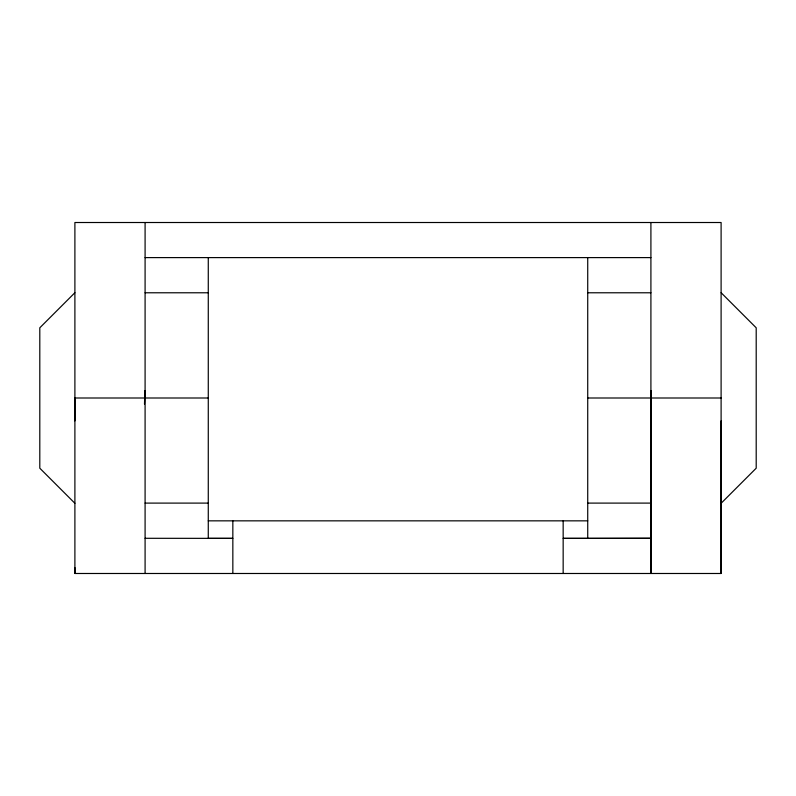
<?xml version="1.0" encoding="UTF-8"?>
<svg xmlns="http://www.w3.org/2000/svg" width="796" height="796" viewBox="0 0 796 796"><rect width="100%" height="100%" fill="white"/><g stroke="black" fill="none" stroke-linecap="round" stroke-linejoin="round"><path stroke-width="1.19" d="M74.894 420.905L74.894 398L208.273 398M651.088 390.547L650.909 573.488L650.909 222.512M721.106 420.905L721.106 573.488L74.894 573.488L74.894 222.512L721.106 222.512L721.106 573.488M144.484 404.05L144.912 390.547M74.894 292.709L39.8 327.803L39.8 468.197L74.894 503.291M721.106 503.291L756.2 468.197L756.2 327.803L721.106 292.709M587.727 538.394L650.909 538.295L563.16 538.375L587.727 538.394L587.727 257.605M145.091 257.605L650.909 257.605M145.091 292.779L208.273 292.779M587.727 292.779L650.909 292.779M587.727 398L721.106 398M145.091 503.102L208.273 503.102M587.727 503.102L650.909 503.102M208.273 520.843L587.727 520.843M145.091 538.295L232.84 538.375L208.273 538.394L208.273 257.605M650.909 398L651.158 405.433M563.16 520.843L563.16 573.488M232.84 520.843L232.84 573.488M145.091 222.512L145.091 573.488M74.894 567.508L74.894 573.488"/></g></svg>
